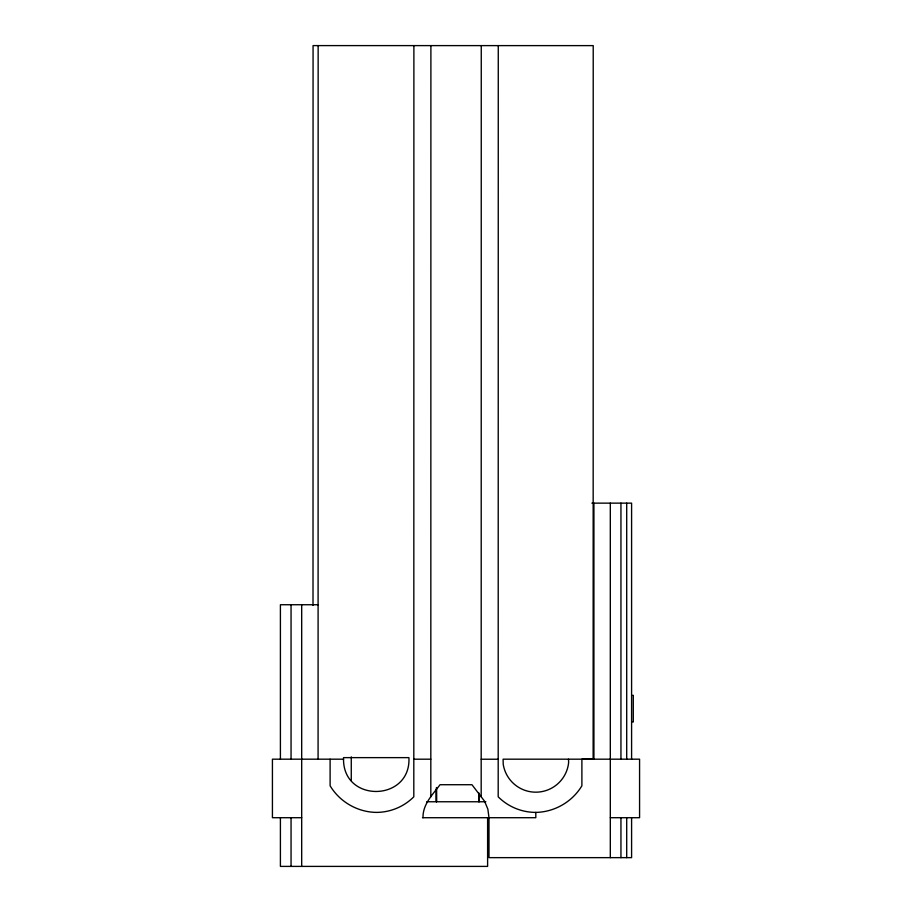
<?xml version="1.0" encoding="UTF-8"?>
<svg xmlns="http://www.w3.org/2000/svg" width="912" height="912" viewBox="0 0 912 912"><rect width="100%" height="100%" fill="white"/><g stroke="black" fill="none" stroke-linecap="round" stroke-linejoin="round"><path stroke-width="1.37" d="M313.01 605.351L313.067 45.6L593.222 45.623L593.142 759.194L581.89 759.183L581.89 785.791C572.257 801.853 554.553 812.079 535.811 812.398A53.215 53.215 0 0 1 498.191 796.814L498.271 45.646M318.083 759.183L318.151 45.6M330.11 759.183L330.11 785.791C339.743 801.853 357.447 812.079 376.189 812.398A53.215 53.215 0 0 0 413.809 796.814L413.888 45.623M430.817 796.814L430.897 45.623M436.449 787.523L436.46 801.773L436.403 789.074M481.183 796.814L481.262 45.646M343.528 759.183C343.243 803.267 411.141 801.659 408.918 757.633L343.528 757.633L343.528 759.183L272.426 759.183L272.426 817.711L301.69 817.711M423.008 817.711C422.678 804.316 432.596 794.671 440.04 784.719L471.96 784.719L484.568 801.215L487.863 809.172L488.992 817.711L488.992 857.645L631.594 857.645L631.594 817.711M591.877 759.183L593.917 759.183L593.917 503.139M593.142 759.194L593.917 759.183M591.877 503.139L631.594 503.139L631.594 759.183M318.083 604.736L280.406 604.736L280.406 759.183M632.552 695.343L633.281 695.343L633.281 721.951L632.552 721.951M413.809 759.194L430.817 759.194M481.183 759.229L498.191 759.229M426.702 801.762L485.857 801.762M422.473 817.722L535.811 817.711L535.811 812.398M610.31 817.711L639.574 817.711L639.574 759.183L503.093 759.183L503.219 764.279A32.992 32.992 0 0 0 568.621 762.694L568.529 759.183M626.704 503.139L626.704 759.183M626.704 817.711L626.704 857.645M620.947 503.139L620.947 759.183M620.947 817.711L620.947 857.645M610.31 503.139L610.31 857.645M487.612 817.711L487.612 866.4L280.406 866.4L280.406 817.711M436.403 788.96L436.403 801.762M351.268 756.857L351.268 780.718M301.69 604.736L301.69 866.4M291.053 604.736L291.053 759.183M291.053 817.711L291.053 866.4M478.971 801.762L478.971 793.246L478.971 801.762"/></g></svg>
